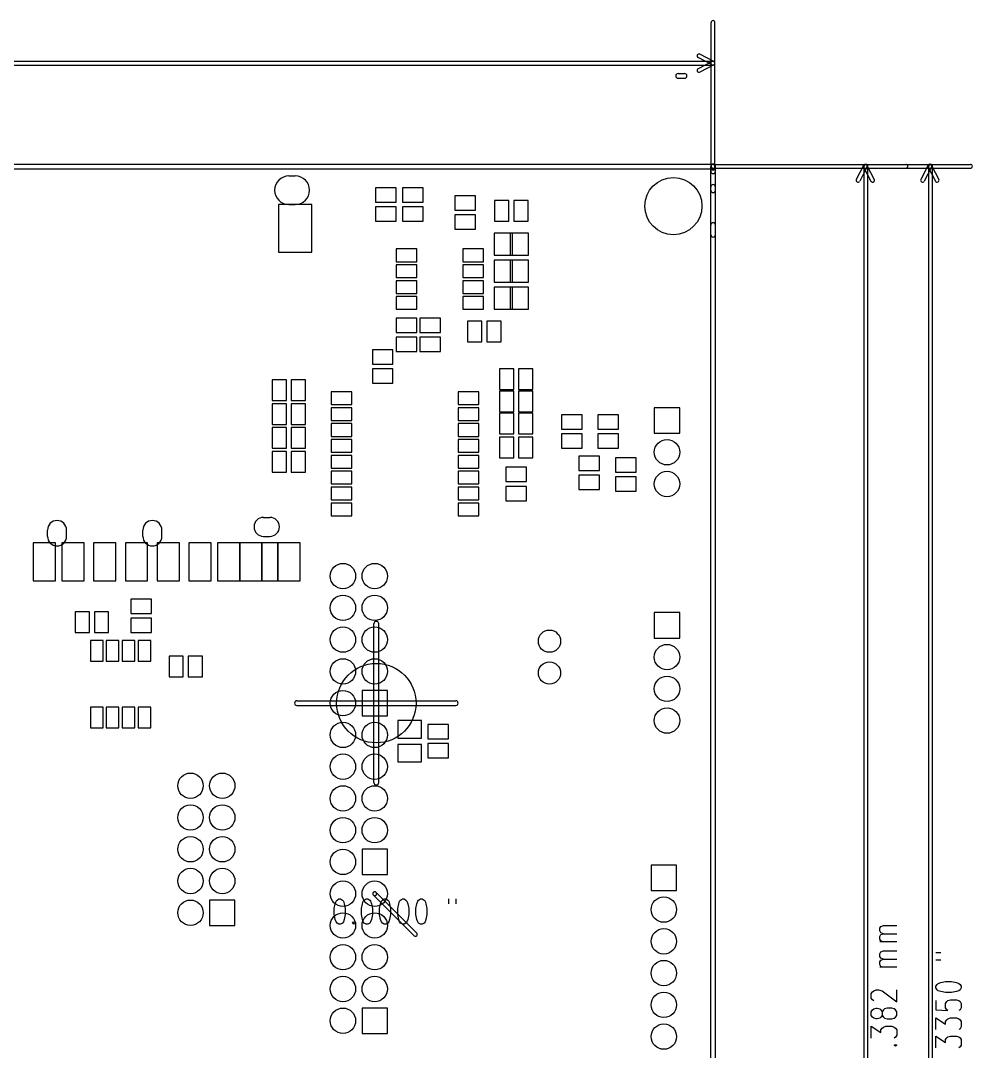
# Model space of a CAD drawing. Extents: x -29274 to 69862, y 24345 to 162744.
# Drawn here: x 39854 to 69812, y 49905 to 82360 of the extents above; entities that cross this region are included whole.
import ezdxf

# ---------------------------------------------------------------- set-up
doc = ezdxf.new("R2010")
doc.units = 0
doc.layers.add('BLACK', color=1, linetype='CONTINUOUS')

msp = doc.modelspace()

# ---------------------------------------------------------------- linework, layer by layer
at = {"layer": 'BLACK'}
for p, q in [((61590, 77720), (61590, 82300)), ((61710, 77720), (61710, 82300)), ((61621, 80967), (61179, 81197)), ((61677, 81073), (61235, 81303)), ((-8500, 81080), (61650, 81080)), ((-8500, 80960), (61650, 80960)), ((61621, 81073), (61179, 80843)), ((61677, 80967), (61235, 80737)), ((60550, 80695), (60750, 80695)), ((60550, 80545), (60750, 80545)), ((-7900, 77845), (61650, 77845)), ((-7900, 77695), (61650, 77695)), ((61575, 77620), (61575, 77770)), ((61575, 77020), (61575, 77620)), ((61650, 77834), (69752, 77834)), ((61650, 77833), (67720, 77833)), ((61650, 77714), (69752, 77714)), ((61650, 77713), (67720, 77713)), ((61725, 77620), (61725, 77770)), ((61725, 77020), (61725, 77620)), ((66387, 77802), (66158, 77360)), ((66494, 77746), (66265, 77304)), ((66387, 77746), (66618, 77305)), ((66406, 24474), (66406, 77774)), ((66494, 77801), (66725, 77360)), ((66526, 24474), (66526, 77774)), ((68419, 77804), (68190, 77362)), ((68526, 77748), (68297, 77306)), ((68419, 77748), (68650, 77307)), ((68438, 24426), (68438, 77776)), ((68526, 77803), (68757, 77362)), ((68558, 24426), (68558, 77776)), ((48300, 77470), (48500, 77470)), ((51675, 77095), (51025, 77095)), ((51025, 77095), (51025, 76645)), ((51675, 76645), (51675, 77095)), ((52525, 77095), (51875, 77095)), ((51875, 77095), (51875, 76645)), ((52525, 76645), (52525, 77095)), ((61575, 75620), (61575, 77120)), ((61725, 75620), (61725, 77120)), ((51025, 76645), (51675, 76645)), ((51875, 76645), (52525, 76645)), ((54175, 76845), (53525, 76845)), ((53525, 76845), (53525, 76395)), ((54175, 76395), (54175, 76845)), ((54775, 76695), (54775, 76045)), ((55225, 76695), (54775, 76695)), ((55225, 76045), (55225, 76695)), ((55375, 76695), (55375, 76045)), ((55825, 76695), (55375, 76695)), ((55825, 76045), (55825, 76695)), ((49025, 76570), (47975, 76570)), ((47975, 76570), (47975, 75070)), ((48300, 76570), (48500, 76570)), ((49025, 75070), (49025, 76570)), ((51675, 76495), (51025, 76495)), ((51025, 76495), (51025, 76045)), ((51675, 76045), (51675, 76495)), ((52525, 76495), (51875, 76495)), ((51875, 76495), (51875, 76045)), ((52525, 76045), (52525, 76495)), ((53525, 76395), (54175, 76395)), ((51025, 76045), (51675, 76045)), ((51875, 76045), (52525, 76045)), ((54175, 76245), (53525, 76245)), ((53525, 76245), (53525, 75795)), ((54175, 75795), (54175, 76245)), ((54775, 76045), (55225, 76045)), ((55375, 76045), (55825, 76045)), ((53525, 75795), (54175, 75795)), ((55340, 75670), (54760, 75670)), ((54760, 75670), (54760, 74970)), ((55840, 75670), (55260, 75670)), ((55260, 75670), (55260, 74970)), ((55340, 74970), (55340, 75670)), ((55840, 74970), (55840, 75670)), ((61575, 34920), (61575, 75920)), ((61725, 34920), (61725, 75920)), ((47975, 75070), (49025, 75070)), ((52325, 75170), (51675, 75170)), ((51675, 75170), (51675, 74770)), ((52325, 74770), (52325, 75170)), ((54425, 75170), (53775, 75170)), ((53775, 75170), (53775, 74770)), ((54425, 74770), (54425, 75170)), ((51675, 74770), (52325, 74770)), ((52325, 74670), (51675, 74670)), ((51675, 74670), (51675, 74270)), ((52325, 74270), (52325, 74670)), ((53775, 74770), (54425, 74770)), ((54425, 74670), (53775, 74670)), ((53775, 74670), (53775, 74270)), ((54425, 74270), (54425, 74670)), ((54760, 74970), (55340, 74970)), ((55340, 74820), (54760, 74820)), ((54760, 74820), (54760, 74120)), ((55260, 74970), (55840, 74970)), ((55840, 74820), (55260, 74820)), ((55260, 74820), (55260, 74120)), ((55340, 74120), (55340, 74820)), ((55840, 74120), (55840, 74820)), ((51675, 74270), (52325, 74270)), ((52325, 74170), (51675, 74170)), ((51675, 74170), (51675, 73770)), ((52325, 73770), (52325, 74170)), ((53775, 74270), (54425, 74270)), ((54425, 74170), (53775, 74170)), ((53775, 74170), (53775, 73770)), ((54425, 73770), (54425, 74170)), ((54760, 74120), (55340, 74120)), ((55260, 74120), (55840, 74120)), ((51675, 73770), (52325, 73770)), ((53775, 73770), (54425, 73770)), ((55340, 73970), (54760, 73970)), ((54760, 73970), (54760, 73270)), ((55840, 73970), (55260, 73970)), ((55260, 73970), (55260, 73270)), ((55340, 73270), (55340, 73970)), ((55840, 73270), (55840, 73970)), ((52325, 73670), (51675, 73670)), ((51675, 73670), (51675, 73270)), ((52325, 73270), (52325, 73670)), ((54425, 73670), (53775, 73670)), ((53775, 73670), (53775, 73270)), ((54425, 73270), (54425, 73670)), ((51675, 73270), (52325, 73270)), ((53775, 73270), (54425, 73270)), ((54760, 73270), (55340, 73270)), ((55260, 73270), (55840, 73270)), ((52325, 72995), (51675, 72995)), ((51675, 72995), (51675, 72545)), ((52325, 72545), (52325, 72995)), ((53075, 72995), (52425, 72995)), ((52425, 72995), (52425, 72545)), ((53075, 72545), (53075, 72995)), ((54375, 72895), (53925, 72895)), ((53925, 72895), (53925, 72245)), ((54375, 72245), (54375, 72895)), ((54975, 72895), (54525, 72895)), ((54525, 72895), (54525, 72245)), ((54975, 72245), (54975, 72895)), ((51675, 72545), (52325, 72545)), ((52325, 72395), (51675, 72395)), ((51675, 72395), (51675, 71945)), ((52325, 71945), (52325, 72395)), ((52425, 72545), (53075, 72545)), ((53075, 72395), (52425, 72395)), ((52425, 72395), (52425, 71945)), ((53075, 71945), (53075, 72395)), ((53925, 72245), (54375, 72245)), ((54525, 72245), (54975, 72245)), ((51575, 71995), (50925, 71995)), ((50925, 71995), (50925, 71545)), ((51575, 71545), (51575, 71995)), ((51675, 71945), (52325, 71945)), ((52425, 71945), (53075, 71945)), ((50925, 71545), (51575, 71545)), ((51575, 71395), (50925, 71395)), ((50925, 71395), (50925, 70945)), ((51575, 70945), (51575, 71395)), ((55375, 71395), (54925, 71395)), ((54925, 71395), (54925, 70745)), ((55375, 70745), (55375, 71395)), ((55975, 71395), (55525, 71395)), ((55525, 71395), (55525, 70745)), ((55975, 70745), (55975, 71395)), ((47775, 71045), (47775, 70395)), ((48225, 71045), (47775, 71045)), ((48225, 70395), (48225, 71045)), ((48375, 71045), (48375, 70395)), ((48825, 71045), (48375, 71045)), ((48825, 70395), (48825, 71045)), ((50925, 70945), (51575, 70945)), ((50275, 70670), (49625, 70670)), ((49625, 70670), (49625, 70270)), ((50275, 70270), (50275, 70670)), ((54275, 70670), (53625, 70670)), ((53625, 70670), (53625, 70270)), ((54275, 70270), (54275, 70670)), ((54925, 70745), (55375, 70745)), ((55375, 70695), (54925, 70695)), ((54925, 70695), (54925, 70045)), ((55375, 70045), (55375, 70695)), ((55525, 70745), (55975, 70745)), ((55975, 70695), (55525, 70695)), ((55525, 70695), (55525, 70045)), ((55975, 70045), (55975, 70695)), ((47775, 70395), (48225, 70395)), ((47775, 70295), (47775, 69645)), ((48225, 70295), (47775, 70295)), ((48225, 69645), (48225, 70295)), ((48375, 70395), (48825, 70395)), ((48375, 70295), (48375, 69645)), ((48825, 70295), (48375, 70295)), ((48825, 69645), (48825, 70295)), ((49625, 70270), (50275, 70270)), ((50275, 70170), (49625, 70170)), ((49625, 70170), (49625, 69770)), ((50275, 69770), (50275, 70170)), ((53625, 70270), (54275, 70270)), ((54275, 70170), (53625, 70170)), ((53625, 70170), (53625, 69770)), ((54275, 69770), (54275, 70170)), ((60600, 70170), (59800, 70170)), ((59800, 70170), (59800, 69370)), ((60600, 69370), (60600, 70170)), ((54925, 70045), (55375, 70045)), ((55375, 69995), (54925, 69995)), ((54925, 69995), (54925, 69345)), ((55375, 69345), (55375, 69995)), ((55525, 70045), (55975, 70045)), ((55975, 69995), (55525, 69995)), ((55525, 69995), (55525, 69345)), ((55975, 69345), (55975, 69995)), ((57525, 69945), (56875, 69945)), ((56875, 69945), (56875, 69495)), ((57525, 69495), (57525, 69945)), ((58675, 69945), (58025, 69945)), ((58025, 69945), (58025, 69495)), ((58675, 69495), (58675, 69945)), ((47775, 69645), (48225, 69645)), ((47775, 69545), (47775, 68895)), ((48225, 69545), (47775, 69545)), ((48225, 68895), (48225, 69545)), ((48375, 69645), (48825, 69645)), ((48375, 69545), (48375, 68895)), ((48825, 69545), (48375, 69545)), ((48825, 68895), (48825, 69545)), ((49625, 69770), (50275, 69770)), ((50275, 69670), (49625, 69670)), ((49625, 69670), (49625, 69270)), ((50275, 69270), (50275, 69670)), ((53625, 69770), (54275, 69770)), ((54275, 69670), (53625, 69670)), ((53625, 69670), (53625, 69270)), ((54275, 69270), (54275, 69670)), ((56875, 69495), (57525, 69495)), ((58025, 69495), (58675, 69495)), ((49625, 69270), (50275, 69270)), ((50275, 69170), (49625, 69170)), ((49625, 69170), (49625, 68770)), ((50275, 68770), (50275, 69170)), ((53625, 69270), (54275, 69270)), ((54275, 69170), (53625, 69170)), ((53625, 69170), (53625, 68770)), ((54275, 68770), (54275, 69170)), ((54925, 69345), (55375, 69345)), ((55375, 69245), (54925, 69245)), ((54925, 69245), (54925, 68595)), ((55375, 68595), (55375, 69245)), ((55525, 69345), (55975, 69345)), ((55975, 69245), (55525, 69245)), ((55525, 69245), (55525, 68595)), ((55975, 68595), (55975, 69245)), ((57525, 69345), (56875, 69345)), ((56875, 69345), (56875, 68895)), ((57525, 68895), (57525, 69345)), ((58675, 69345), (58025, 69345)), ((58025, 69345), (58025, 68895)), ((58675, 68895), (58675, 69345)), ((59800, 69370), (60600, 69370)), ((47775, 68895), (48225, 68895)), ((48375, 68895), (48825, 68895)), ((56875, 68895), (57525, 68895)), ((58025, 68895), (58675, 68895)), ((47775, 68795), (47775, 68145)), ((48225, 68795), (47775, 68795)), ((48225, 68145), (48225, 68795)), ((48375, 68795), (48375, 68145)), ((48825, 68795), (48375, 68795)), ((48825, 68145), (48825, 68795)), ((49625, 68770), (50275, 68770)), ((50275, 68670), (49625, 68670)), ((49625, 68670), (49625, 68270)), ((50275, 68270), (50275, 68670)), ((53625, 68770), (54275, 68770)), ((54275, 68670), (53625, 68670)), ((53625, 68670), (53625, 68270)), ((54275, 68270), (54275, 68670)), ((54925, 68595), (55375, 68595)), ((55525, 68595), (55975, 68595)), ((58075, 68645), (57425, 68645)), ((57425, 68645), (57425, 68195)), ((58075, 68195), (58075, 68645)), ((59225, 68595), (58575, 68595)), ((58575, 68595), (58575, 68145)), ((59225, 68145), (59225, 68595)), ((49625, 68270), (50275, 68270)), ((50275, 68170), (49625, 68170)), ((49625, 68170), (49625, 67770)), ((50275, 67770), (50275, 68170)), ((53625, 68270), (54275, 68270)), ((54275, 68170), (53625, 68170)), ((53625, 68170), (53625, 67770)), ((54275, 67770), (54275, 68170)), ((55775, 68295), (55125, 68295)), ((55125, 68295), (55125, 67845)), ((55775, 67845), (55775, 68295)), ((57425, 68195), (58075, 68195)), ((47775, 68145), (48225, 68145)), ((48375, 68145), (48825, 68145)), ((55125, 67845), (55775, 67845)), ((58075, 68045), (57425, 68045)), ((57425, 68045), (57425, 67595)), ((58075, 67595), (58075, 68045)), ((58575, 68145), (59225, 68145)), ((59225, 67995), (58575, 67995)), ((58575, 67995), (58575, 67545)), ((59225, 67545), (59225, 67995)), ((49625, 67770), (50275, 67770)), ((50275, 67670), (49625, 67670)), ((49625, 67670), (49625, 67270)), ((50275, 67270), (50275, 67670)), ((53625, 67770), (54275, 67770)), ((54275, 67670), (53625, 67670)), ((53625, 67670), (53625, 67270)), ((54275, 67270), (54275, 67670)), ((55775, 67695), (55125, 67695)), ((55125, 67695), (55125, 67245)), ((55775, 67245), (55775, 67695)), ((57425, 67595), (58075, 67595)), ((58575, 67545), (59225, 67545)), ((49625, 67270), (50275, 67270)), ((53625, 67270), (54275, 67270)), ((55125, 67245), (55775, 67245)), ((50275, 67170), (49625, 67170)), ((49625, 67170), (49625, 66770)), ((50275, 66770), (50275, 67170)), ((54275, 67170), (53625, 67170)), ((53625, 67170), (53625, 66770)), ((54275, 66770), (54275, 67170)), ((47500, 66720), (47700, 66720)), ((49625, 66770), (50275, 66770)), ((53625, 66770), (54275, 66770)), ((40700, 66120), (40700, 66320)), ((41300, 66120), (41300, 66320)), ((43700, 66120), (43700, 66320)), ((44300, 66120), (44300, 66320)), ((40950, 65920), (40250, 65920)), ((40250, 65920), (40250, 64720)), ((40950, 64720), (40950, 65920)), ((41850, 65920), (41150, 65920)), ((41150, 65920), (41150, 64720)), ((41850, 64720), (41850, 65920)), ((42850, 65920), (42150, 65920)), ((42150, 65920), (42150, 64720)), ((42850, 64720), (42850, 65920)), ((43850, 65920), (43150, 65920)), ((43150, 65920), (43150, 64720)), ((43850, 64720), (43850, 65920)), ((44850, 65920), (44150, 65920)), ((44150, 65920), (44150, 64720)), ((44850, 64720), (44850, 65920)), ((45850, 65920), (45150, 65920)), ((45150, 65920), (45150, 64720)), ((45850, 64720), (45850, 65920)), ((46750, 65920), (46050, 65920)), ((46050, 65920), (46050, 64720)), ((47450, 65920), (46750, 65920)), ((46750, 65920), (46750, 64720)), ((46750, 64720), (46750, 65920)), ((47950, 65920), (47450, 65920)), ((47450, 65920), (47450, 64720)), ((47450, 64720), (47450, 65920)), ((47500, 66120), (47700, 66120)), ((47950, 64720), (47950, 65920)), ((48650, 65920), (47950, 65920)), ((47950, 65920), (47950, 64720)), ((48650, 64720), (48650, 65920)), ((40250, 64720), (40950, 64720)), ((41150, 64720), (41850, 64720)), ((42150, 64720), (42850, 64720)), ((43150, 64720), (43850, 64720)), ((44150, 64720), (44850, 64720)), ((45150, 64720), (45850, 64720)), ((46050, 64720), (46750, 64720)), ((46750, 64720), (47450, 64720)), ((47450, 64720), (47950, 64720)), ((47950, 64720), (48650, 64720)), ((43975, 64145), (43325, 64145)), ((43325, 64145), (43325, 63695)), ((43975, 63695), (43975, 64145)), ((42025, 63745), (41575, 63745)), ((41575, 63745), (41575, 63095)), ((42025, 63095), (42025, 63745)), ((42625, 63745), (42175, 63745)), ((42175, 63745), (42175, 63095)), ((42625, 63095), (42625, 63745)), ((43325, 63695), (43975, 63695)), ((60600, 63720), (59800, 63720)), ((59800, 63720), (59800, 62920)), ((60600, 62920), (60600, 63720)), ((43975, 63545), (43325, 63545)), ((43325, 63545), (43325, 63095)), ((43975, 63095), (43975, 63545)), ((50975, 58370), (50975, 63370)), ((51125, 58370), (51125, 63370)), ((41575, 63095), (42025, 63095)), ((42175, 63095), (42625, 63095)), ((43325, 63095), (43975, 63095)), ((42050, 62845), (42050, 62195)), ((42450, 62845), (42050, 62845)), ((42450, 62195), (42450, 62845)), ((42550, 62845), (42550, 62195)), ((42950, 62845), (42550, 62845)), ((42950, 62195), (42950, 62845)), ((43050, 62845), (43050, 62195)), ((43450, 62845), (43050, 62845)), ((43450, 62195), (43450, 62845)), ((43550, 62845), (43550, 62195)), ((43950, 62845), (43550, 62845)), ((43950, 62195), (43950, 62845)), ((59800, 62920), (60600, 62920)), ((44975, 62345), (44525, 62345)), ((44525, 62345), (44525, 61695)), ((44975, 61695), (44975, 62345)), ((45575, 62345), (45125, 62345)), ((45125, 62345), (45125, 61695)), ((45575, 61695), (45575, 62345)), ((42050, 62195), (42450, 62195)), ((42550, 62195), (42950, 62195)), ((43050, 62195), (43450, 62195)), ((43550, 62195), (43950, 62195)), ((44525, 61695), (44975, 61695)), ((45125, 61695), (45575, 61695)), ((51400, 61270), (50600, 61270)), ((50600, 61270), (50600, 60470)), ((51400, 60470), (51400, 61270)), ((42050, 60745), (42050, 60095)), ((42450, 60745), (42050, 60745)), ((42450, 60095), (42450, 60745)), ((42550, 60745), (42550, 60095)), ((42950, 60745), (42550, 60745)), ((42950, 60095), (42950, 60745)), ((43050, 60745), (43050, 60095)), ((43450, 60745), (43050, 60745)), ((43450, 60095), (43450, 60745)), ((43550, 60745), (43550, 60095)), ((43950, 60745), (43550, 60745)), ((43950, 60095), (43950, 60745)), ((48550, 60945), (53550, 60945)), ((48550, 60795), (53550, 60795)), ((50600, 60470), (51400, 60470)), ((42050, 60095), (42450, 60095)), ((42550, 60095), (42950, 60095)), ((43050, 60095), (43450, 60095)), ((43550, 60095), (43950, 60095)), ((52475, 60320), (51725, 60320)), ((51725, 60320), (51725, 59770)), ((52475, 59770), (52475, 60320)), ((53325, 60195), (52675, 60195)), ((52675, 60195), (52675, 59745)), ((53325, 59745), (53325, 60195)), ((51725, 59770), (52475, 59770)), ((52675, 59745), (53325, 59745)), ((52475, 59570), (51725, 59570)), ((51725, 59570), (51725, 59020)), ((52475, 59020), (52475, 59570)), ((53325, 59595), (52675, 59595)), ((52675, 59595), (52675, 59145)), ((53325, 59145), (53325, 59595)), ((52675, 59145), (53325, 59145)), ((51725, 59020), (52475, 59020)), ((51400, 56270), (50600, 56270)), ((50600, 56270), (50600, 55470)), ((51400, 55470), (51400, 56270)), ((60500, 55770), (59700, 55770)), ((59700, 55770), (59700, 54970)), ((60500, 54970), (60500, 55770)), ((50600, 55470), (51400, 55470)), ((51042, 54912), (52322, 53632)), ((51042, 54912), (52322, 53632)), ((59700, 54970), (60500, 54970)), ((46600, 54670), (45800, 54670)), ((45800, 54670), (45800, 53870)), ((46600, 53870), (46600, 54670)), ((49727, 54401), (49756, 54554)), ((49756, 54554), (49784, 54630)), ((49784, 54630), (49813, 54668)), ((49813, 54668), (49870, 54706)), ((49870, 54706), (49927, 54706)), ((49927, 54706), (49984, 54668)), ((49984, 54668), (50013, 54630)), ((50013, 54630), (50042, 54554)), ((50042, 54554), (50070, 54401)), ((50584, 54401), (50613, 54554)), ((50613, 54554), (50641, 54630)), ((50641, 54630), (50670, 54668)), ((50670, 54668), (50727, 54706)), ((50727, 54706), (50784, 54706)), ((50784, 54706), (50841, 54668)), ((50841, 54668), (50870, 54630)), ((50870, 54630), (50899, 54554)), ((50899, 54554), (50927, 54401)), ((50958, 54828), (52238, 53548)), ((50958, 54828), (52238, 53548)), ((51155, 54401), (51184, 54554)), ((51184, 54554), (51212, 54630)), ((51212, 54630), (51241, 54668)), ((51241, 54668), (51298, 54706)), ((51298, 54706), (51355, 54706)), ((51355, 54706), (51412, 54668)), ((51412, 54668), (51441, 54630)), ((51441, 54630), (51470, 54554)), ((51470, 54554), (51498, 54401)), ((51726, 54401), (51755, 54554)), ((51755, 54554), (51783, 54630)), ((51783, 54630), (51812, 54668)), ((51812, 54668), (51869, 54706)), ((51869, 54706), (51926, 54706)), ((51926, 54706), (51983, 54668)), ((51983, 54668), (52012, 54630)), ((52012, 54630), (52041, 54554)), ((52041, 54554), (52069, 54401)), ((52297, 54401), (52326, 54554)), ((52326, 54554), (52354, 54630)), ((52354, 54630), (52383, 54668)), ((52383, 54668), (52440, 54706)), ((52440, 54706), (52497, 54706)), ((52497, 54706), (52554, 54668)), ((52554, 54668), (52583, 54630)), ((52583, 54630), (52612, 54554)), ((52612, 54554), (52640, 54401)), ((53325, 54706), (53325, 54554)), ((53554, 54706), (53554, 54554)), ((49727, 54211), (49727, 54401)), ((49756, 54059), (49727, 54211)), ((50070, 54211), (50042, 54059)), ((50070, 54401), (50070, 54211)), ((50584, 54211), (50584, 54401)), ((50613, 54059), (50584, 54211)), ((50927, 54211), (50899, 54059)), ((50927, 54401), (50927, 54211)), ((51155, 54211), (51155, 54401)), ((51184, 54059), (51155, 54211)), ((51498, 54211), (51470, 54059)), ((51498, 54401), (51498, 54211)), ((51726, 54211), (51726, 54401)), ((51755, 54059), (51726, 54211)), ((52069, 54211), (52041, 54059)), ((52069, 54401), (52069, 54211)), ((52297, 54211), (52297, 54401)), ((52326, 54059), (52297, 54211)), ((52640, 54211), (52612, 54059)), ((52640, 54401), (52640, 54211)), ((49784, 53982), (49756, 54059)), ((49813, 53944), (49784, 53982)), ((49870, 53906), (49813, 53944)), ((49927, 53906), (49870, 53906)), ((49984, 53944), (49927, 53906)), ((50013, 53982), (49984, 53944)), ((50042, 54059), (50013, 53982)), ((50298, 53944), (50327, 53982)), ((50327, 53906), (50298, 53944)), ((50327, 53982), (50355, 53944)), ((50327, 53982), (50327, 53906)), ((50355, 53944), (50327, 53906)), ((50641, 53982), (50613, 54059)), ((50670, 53944), (50641, 53982)), ((50727, 53906), (50670, 53944)), ((50784, 53906), (50727, 53906)), ((50841, 53944), (50784, 53906)), ((50870, 53982), (50841, 53944)), ((50899, 54059), (50870, 53982)), ((51212, 53982), (51184, 54059)), ((51241, 53944), (51212, 53982)), ((51298, 53906), (51241, 53944)), ((51355, 53906), (51298, 53906)), ((51412, 53944), (51355, 53906)), ((51441, 53982), (51412, 53944)), ((51470, 54059), (51441, 53982)), ((51783, 53982), (51755, 54059)), ((51812, 53944), (51783, 53982)), ((51869, 53906), (51812, 53944)), ((51926, 53906), (51869, 53906)), ((51983, 53944), (51926, 53906)), ((52012, 53982), (51983, 53944)), ((52041, 54059), (52012, 53982)), ((52354, 53982), (52326, 54059)), ((52383, 53944), (52354, 53982)), ((52440, 53906), (52383, 53944)), ((52497, 53906), (52440, 53906)), ((52554, 53944), (52497, 53906)), ((52583, 53982), (52554, 53944)), ((52612, 54059), (52583, 53982)), ((45800, 53870), (46600, 53870)), ((66896, 53781), (66935, 53839)), ((66896, 53696), (66896, 53781)), ((66935, 53639), (66896, 53696)), ((66896, 53524), (66935, 53581)), ((66935, 53839), (67011, 53867)), ((67011, 53610), (66935, 53639)), ((66935, 53581), (67011, 53610)), ((67011, 53867), (67430, 53867)), ((67011, 53610), (67430, 53610)), ((66896, 53439), (66896, 53524)), ((66935, 53381), (66896, 53439)), ((67430, 53353), (66896, 53353)), ((66973, 53353), (66935, 53381)), ((66896, 52981), (66935, 53039)), ((66896, 52896), (66896, 52981)), ((66935, 53039), (67011, 53067)), ((67011, 53067), (67430, 53067)), ((68662, 53016), (68814, 53016)), ((66935, 52839), (66896, 52896)), ((66896, 52724), (66935, 52781)), ((66896, 52639), (66896, 52724)), ((66935, 52581), (66896, 52639)), ((67011, 52810), (66935, 52839)), ((66935, 52781), (67011, 52810)), ((66973, 52553), (66935, 52581)), ((67011, 52810), (67430, 52810)), ((68662, 52787), (68814, 52787)), ((67430, 52553), (66896, 52553)), ((68662, 51959), (68700, 52016)), ((68662, 51902), (68662, 51959)), ((68700, 52016), (68738, 52045)), ((68738, 52045), (68814, 52074)), ((68814, 52074), (68967, 52102)), ((68967, 52102), (69157, 52102)), ((69157, 52102), (69309, 52074)), ((69309, 52074), (69386, 52045)), ((69386, 52045), (69424, 52016)), ((69424, 52016), (69462, 51959)), ((69462, 51959), (69462, 51902)), ((66630, 51725), (66668, 51782)), ((66630, 51582), (66630, 51725)), ((66668, 51782), (66706, 51811)), ((66706, 51811), (66782, 51839)), ((66782, 51839), (66858, 51839)), ((66858, 51839), (66973, 51811)), ((66973, 51811), (67430, 51468)), ((67430, 51468), (67430, 51839)), ((68700, 51845), (68662, 51902)), ((68738, 51816), (68700, 51845)), ((68814, 51788), (68738, 51816)), ((68967, 51759), (68814, 51788)), ((69157, 51759), (68967, 51759)), ((69309, 51788), (69157, 51759)), ((69386, 51816), (69309, 51788)), ((69424, 51845), (69386, 51816)), ((69462, 51902), (69424, 51845)), ((66668, 51525), (66630, 51582)), ((66706, 51496), (66668, 51525)), ((68662, 51503), (68662, 51217)), ((68967, 51417), (69005, 51474)), ((68967, 51274), (68967, 51417)), ((69005, 51474), (69043, 51503)), ((69043, 51503), (69119, 51531)), ((69119, 51531), (69309, 51531)), ((69309, 51531), (69386, 51503)), ((69386, 51503), (69424, 51474)), ((69424, 51474), (69462, 51417)), ((69462, 51417), (69462, 51274)), ((51400, 51270), (50600, 51270)), ((50600, 51270), (50600, 50470)), ((51400, 50470), (51400, 51270)), ((66630, 51154), (66668, 51211)), ((66630, 51040), (66630, 51154)), ((66668, 50982), (66630, 51040)), ((66668, 51211), (66706, 51240)), ((66706, 50954), (66668, 50982)), ((66706, 51240), (66782, 51268)), ((66782, 51268), (66820, 51268)), ((66820, 51268), (66896, 51240)), ((66896, 51240), (66935, 51211)), ((66935, 50982), (66896, 50954)), ((66935, 51211), (66973, 51154)), ((66973, 51040), (66935, 50982)), ((67011, 51211), (66973, 51154)), ((66973, 51154), (66973, 51040)), ((66973, 51040), (67011, 50982)), ((67049, 51240), (67011, 51211)), ((67011, 50982), (67049, 50954)), ((67125, 51268), (67049, 51240)), ((67277, 51268), (67125, 51268)), ((67354, 51240), (67277, 51268)), ((67392, 51211), (67354, 51240)), ((67354, 50954), (67392, 50982)), ((67430, 51154), (67392, 51211)), ((67392, 50982), (67430, 51040)), ((67430, 51040), (67430, 51154)), ((68662, 51217), (69043, 51188)), ((68662, 50589), (68662, 50960)), ((68662, 50960), (68967, 50760)), ((69005, 51217), (68967, 51274)), ((69043, 51188), (69005, 51217)), ((69043, 50932), (69119, 50960)), ((69119, 50960), (69309, 50960)), ((69309, 50960), (69386, 50932)), ((69424, 51217), (69386, 51188)), ((69462, 51274), (69424, 51217)), ((66630, 50326), (66630, 50697)), ((66630, 50697), (66935, 50497)), ((66782, 50925), (66706, 50954)), ((66820, 50925), (66782, 50925)), ((66896, 50954), (66820, 50925)), ((66935, 50583), (66973, 50640)), ((66973, 50640), (67011, 50669)), ((67011, 50669), (67087, 50697)), ((67049, 50954), (67125, 50925)), ((67087, 50697), (67277, 50697)), ((67125, 50925), (67277, 50925)), ((67277, 50925), (67354, 50954)), ((67277, 50697), (67354, 50669)), ((67354, 50669), (67392, 50640)), ((67392, 50640), (67430, 50583)), ((68967, 50846), (69005, 50903)), ((68967, 50760), (68967, 50846)), ((69005, 50903), (69043, 50932)), ((69386, 50932), (69424, 50903)), ((69424, 50903), (69462, 50846)), ((69462, 50674), (69424, 50617)), ((69462, 50846), (69462, 50674)), ((50600, 50470), (51400, 50470)), ((66935, 50497), (66935, 50583)), ((67392, 50354), (67354, 50326)), ((67430, 50411), (67392, 50354)), ((67430, 50583), (67430, 50411)), ((68662, 50018), (68662, 50389)), ((68662, 50389), (68967, 50189)), ((68967, 50275), (69005, 50332)), ((69005, 50332), (69043, 50361)), ((69043, 50361), (69119, 50389)), ((69119, 50389), (69309, 50389)), ((69309, 50389), (69386, 50361)), ((69424, 50617), (69386, 50589)), ((69386, 50361), (69424, 50332)), ((69424, 50332), (69462, 50275)), ((67354, 50097), (67392, 50125)), ((67392, 50068), (67354, 50097)), ((67354, 50097), (67430, 50097)), ((67392, 50125), (67430, 50097)), ((67430, 50097), (67392, 50068)), ((68967, 50189), (68967, 50275)), ((69424, 50046), (69386, 50018)), ((69462, 50103), (69424, 50046)), ((69462, 50275), (69462, 50103))]:
    msp.add_line(p, q, dxfattribs=at)
for centre, radius in [((60400, 76520), 900), ((60200, 68770), 400), ((60200, 67770), 400), ((50000, 64870), 400), ((51000, 64870), 400), ((50000, 63870), 400), ((51000, 63870), 400), ((50000, 62870), 400), ((51000, 62870), 400), ((56500, 62820), 350), ((60200, 62320), 400), ((50000, 61870), 400), ((51050, 60870), 1250), ((51000, 61870), 400), ((56500, 61820), 350), ((60200, 61320), 400), ((50000, 60870), 400), ((60200, 60320), 400), ((50000, 59870), 400), ((51000, 59870), 400), ((50000, 58870), 400), ((51000, 58870), 400), ((45200, 58270), 400), ((46200, 58270), 400), ((50000, 57870), 400), ((51000, 57870), 400), ((45200, 57270), 400), ((46200, 57270), 400), ((50000, 56870), 400), ((51000, 56870), 400), ((45200, 56270), 400), ((46200, 56270), 400), ((50000, 55870), 400), ((45200, 55270), 400), ((46200, 55270), 400), ((50000, 54870), 400), ((51000, 54870), 400), ((45200, 54270), 400), ((60100, 54370), 400), ((50000, 53870), 400), ((51000, 53870), 400), ((60100, 53370), 400), ((50000, 52870), 400), ((51000, 52870), 400), ((60100, 52370), 400), ((50000, 51870), 400), ((51000, 51870), 400), ((60100, 51370), 400), ((50000, 50870), 400), ((60100, 50370), 400)]:
    msp.add_circle(centre, radius, dxfattribs=at)
for centre, radius, start, end in [((61650, 82300), 60, 360, 540), ((61207, 81250), 60, 422, 602), ((61207, 80790), 60, 117, 297), ((61649, 81020), 60, 242, 422), ((61649, 81020), 60, -62, 117), ((61650, 81020), 60, 270, 450), ((60550, 80620), 75, 90, 270), ((60750, 80620), 75, 270, 450), ((61650, 77770), 75, 360, 540), ((61650, 77620), 75, 360, 540), ((61650, 77620), 75, 180, 360), ((61650, 77774), 60, 90, 270), ((61650, 77773), 60, 90, 270), ((61650, 77720), 60, 180, 360), ((61650, 77770), 75, 270, 450), ((66441, 77774), 60, 27, 207), ((66441, 77774), 60, -27, 152), ((66466, 77774), 60, 360, 540), ((67720, 77773), 60, 270, 450), ((68473, 77776), 60, 27, 207), ((68473, 77776), 60, -27, 152), ((68498, 77776), 60, 360, 540), ((69752, 77774), 60, 270, 450), ((48300, 77020), 450, 90, 270), ((48500, 77020), 450, 270, 450), ((66211, 77332), 60, 152, 332), ((66671, 77332), 60, 207, 387), ((68243, 77334), 60, 152, 332), ((68703, 77334), 60, 207, 387), ((61650, 77120), 75, 360, 540), ((61650, 77020), 75, 180, 360), ((61650, 75920), 75, 360, 540), ((61650, 75620), 75, 180, 360), ((41000, 66320), 300, 360, 540), ((44000, 66320), 300, 360, 540), ((47500, 66420), 300, 90, 270), ((47700, 66420), 300, 270, 450), ((41000, 66120), 300, 180, 360), ((44000, 66120), 300, 180, 360), ((51050, 63370), 75, 360, 540), ((48550, 60870), 75, 90, 270), ((53550, 60870), 75, 270, 450), ((51050, 58370), 75, 180, 360), ((51000, 54870), 60, 0, 180), ((51000, 54870), 60, 45, 225), ((51000, 54870), 60, 45, 225), ((51000, 54870), 60, 0, 180), ((51000, 54870), 60, 0, 180), ((51000, 54870), 60, 0, 180), ((51000, 54870), 60, 0, 180), ((51000, 54870), 60, 180, 360), ((51000, 54870), 60, 180, 360), ((51000, 54870), 60, 180, 360), ((51000, 54870), 60, 180, 360), ((51000, 54870), 60, 180, 360), ((52280, 53590), 60, 225, 405), ((52280, 53590), 60, 225, 405)]:
    msp.add_arc(centre, radius, start, end, dxfattribs=at)

doc.saveas('drawing.dxf')
